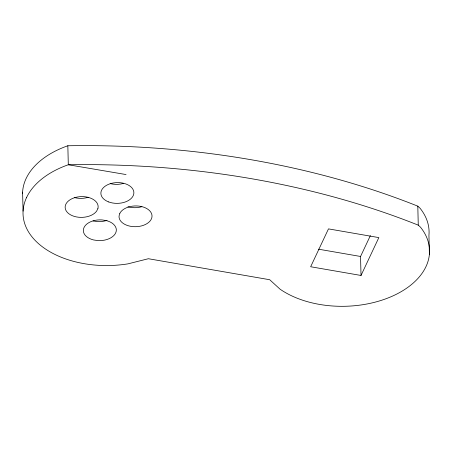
<?xml version="1.0" encoding="UTF-8"?>
<svg xmlns="http://www.w3.org/2000/svg" width="452" height="452" viewBox="0 0 452 452"><rect width="100%" height="100%" fill="white"/><g stroke="black" fill="none" stroke-linecap="round" stroke-linejoin="round"><path stroke-width="0.68" d="M26.589 197.484L26.719 197.213A85.569 53.85 -1.4 0 1 68.303 164.754L126.051 174.557M361.018 275.466L378.844 237.599L328.48 228.881L310.654 266.748L361.018 275.466L360.549 256.47L370.357 235.645M93.095 220.949L97.259 221.582A16.504 10.385 -1.4 0 0 107.022 220.339M318.468 249.182L360.549 256.47M22.555 193.473A85.569 53.85 -1.4 0 1 26.126 178.489L26.256 178.218A85.569 53.85 -1.4 0 1 67.84 145.759A633.303 398.551 -1.4 0 1 417.801 206.157L419.998 208.169A85.575 53.856 -1.4 0 1 428.937 235.345L429.4 254.34M67.84 145.759L68.303 164.754A633.303 398.551 -1.4 0 1 418.264 225.152L420.467 227.164A85.575 53.856 -1.4 0 1 392.003 296.314A85.575 53.856 -1.4 0 1 280.048 289.173L269.714 279.731L148.386 258.725L127.939 263.861A85.569 53.85 -1.4 0 1 26.589 197.484M417.801 206.157L418.264 225.152M22.6 192.145L23.063 211.14M88.208 197.292A16.504 10.385 -1.4 0 1 74.264 197.53M123.464 183.427A16.504 10.385 -1.4 0 1 110.169 183.568M141.894 206.677A16.504 10.385 -1.4 0 1 127.944 206.801M119.836 213.333L119.051 216.005A16.504 10.385 -1.4 0 0 141.691 225.864A16.504 10.385 -1.4 0 0 146.793 208.564A16.504 10.385 -1.4 0 0 119.836 213.333M97.909 208.519L96.632 211.124A16.504 10.385 -1.4 0 1 69.049 213.881A16.504 10.385 -1.4 0 1 77.32 197.027A16.504 10.385 -1.4 0 1 97.909 208.519M106.113 220.542L101.949 219.909A16.504 10.385 -1.4 0 0 83.886 227.814A16.504 10.385 -1.4 0 0 93.558 239.944L97.722 240.577A16.504 10.385 -1.4 0 0 115.785 232.673A16.504 10.385 -1.4 0 0 106.113 220.542M108.729 201.954A16.504 10.385 -1.4 0 0 133.871 193.032A16.504 10.385 -1.4 0 0 109.537 183.958A16.504 10.385 -1.4 0 0 108.729 201.954"/></g></svg>
